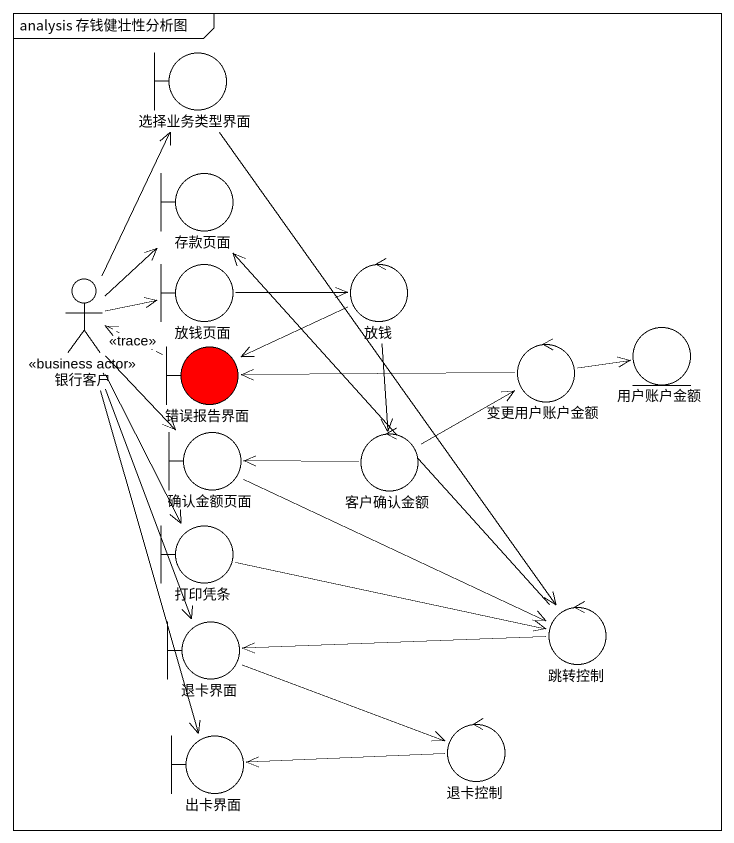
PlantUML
@startuml
mainframe analysis 存钱健壮性分析图
boundary 选择业务类型界面
boundary 存款页面
actor 银行客户 <<business actor>>
boundary 放钱页面
control 放钱
boundary 错误报告界面 #FF0000
control 变更用户账户金额
entity 用户账户金额
boundary 确认金额页面
control 客户确认金额
boundary 打印凭条
control 跳转控制
boundary 退卡界面
control 退卡控制
boundary 出卡界面
选择业务类型界面 --> 跳转控制
银行客户 -up-> 选择业务类型界面
银行客户 -up-> 存款页面
银行客户 -right-> 放钱页面
银行客户 --> 确认金额页面
银行客户 --> 打印凭条
银行客户 --> 退卡界面
银行客户 --> 出卡界面
放钱页面 -right-> 放钱
放钱 -left-> 错误报告界面
放钱 --> 客户确认金额
错误报告界面 .left.> 银行客户 : <<trace>>
变更用户账户金额 -left-> 错误报告界面
变更用户账户金额 -right-> 用户账户金额
确认金额页面 -right-> 跳转控制
客户确认金额 -right-> 变更用户账户金额
客户确认金额 -left-> 确认金额页面
打印凭条 -right-> 跳转控制
跳转控制 -up-> 存款页面
跳转控制 -left-> 退卡界面
退卡界面 -right-> 退卡控制
退卡控制 -left-> 出卡界面
@enduml
